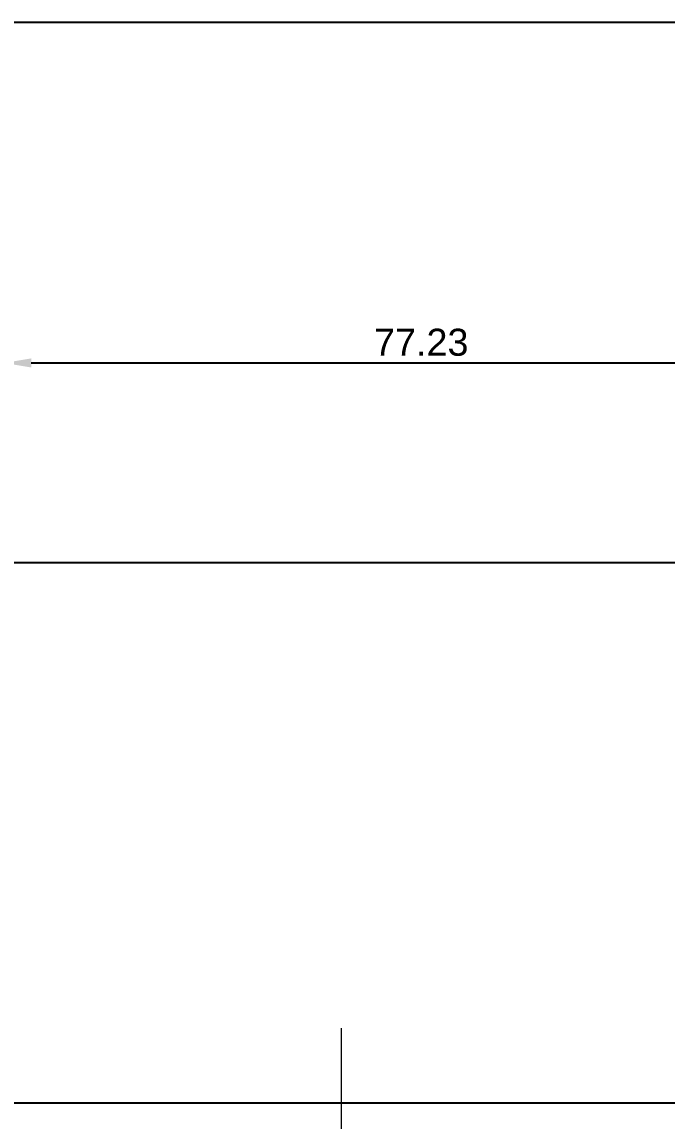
# Model space of a CAD drawing. Header units: metres. Extents: x -121 to 9872, y 3505 to 10721.
# Drawn here: x 2629.6 to 2689.3, y 6825.2 to 6927 of the extents above; entities that cross this region are included whole.
import ezdxf

# ---------------------------------------------------------------- set-up
doc = ezdxf.new("R2010")
doc.units = ezdxf.units.M
doc.header["$PDMODE"] = 2
doc.layers.add('ESTRADAS', color=31, linetype='Continuous')
doc.layers.add('GRID', color=253, linetype='Continuous')
doc.styles.get("Standard").update_dxf_attribs({"font": 'arial.ttf'})
doc.dimstyles.new('ISO-25', dxfattribs={"dimtxt": 2.5, "dimasz": 2.5, "dimexe": 1.25, "dimexo": 0.625, "dimtad": 1, "dimzin": 1, "dimtxsty": 'Standard', "dimcen": 2.5, "dimaunit": 1, "dimadec": 3, "dimazin": 3, "dimtfac": 1, "dimtmove": 0, "dimatfit": 3, "dimfxlon": 1, "dimarcsym": 0})

# ---------------------------------------------------------------- blocks, each defined once
blk = doc.blocks.new('*D528')
at = {"color": 0, "lineweight": -2, "transparency": 16777216}
for p, q in [((2627.93, 6894.43), (2627.93, 6896.68)), ((2705.16, 6894.43), (2705.16, 6896.68)), ((2630.43, 6895.43), (2702.66, 6895.43))]:
    blk.add_line(p, q, dxfattribs=at)
at = {"color": 0, "transparency": 16777216}
for points in [[(2630.43, 6895.85), (2630.43, 6895.01), (2627.93, 6895.43)], [(2702.66, 6895.85), (2702.66, 6895.01), (2705.16, 6895.43)]]:
    blk.add_solid(points, dxfattribs=at)
at = {"layer": 'Defpoints', "color": 0, "transparency": 16777216}
for p in [(2705.16, 6895.43), (2627.93, 6878.63), (2705.16, 6878.63)]:
    blk.add_point(p, dxfattribs=at)
at = {"color": 0, "transparency": 16777216, "insert": (2666.54, 6897.33), "char_height": 2.5, "attachment_point": 5}
blk.add_mtext('77.23', dxfattribs=at)

msp = doc.modelspace()

# ---------------------------------------------------------------- linework, layer by layer
at = {"layer": 'ESTRADAS', "color": 40, "lineweight": 5, "true_color": 0xffaa00}
msp.add_lwpolyline([(2659.155, 6763.878), (2659.155, 6833.878)], dxfattribs=at)
at = {"layer": 'GRID'}
for points in [[(-30.298, 6926.973), (7827.812, 6926.973)], [(-30.298, 6876.973), (7827.812, 6876.973)], [(-30.298, 6826.973), (7827.812, 6826.973)]]:
    msp.add_lwpolyline(points, dxfattribs=at)

# ---------------------------------------------------------------- dimensions: what is measured, and where the dimension line sits
dim = msp.add_linear_dim(base=(2705.16, 6895.43), p1=(2627.929, 6878.633), p2=(2705.16, 6878.633), dimstyle='ISO-25')
dim.commit()
dim.dimension.update_dxf_attribs({"geometry": '*D528', "text_midpoint": (2666.545, 6897.332)})

doc.saveas('drawing.dxf')
